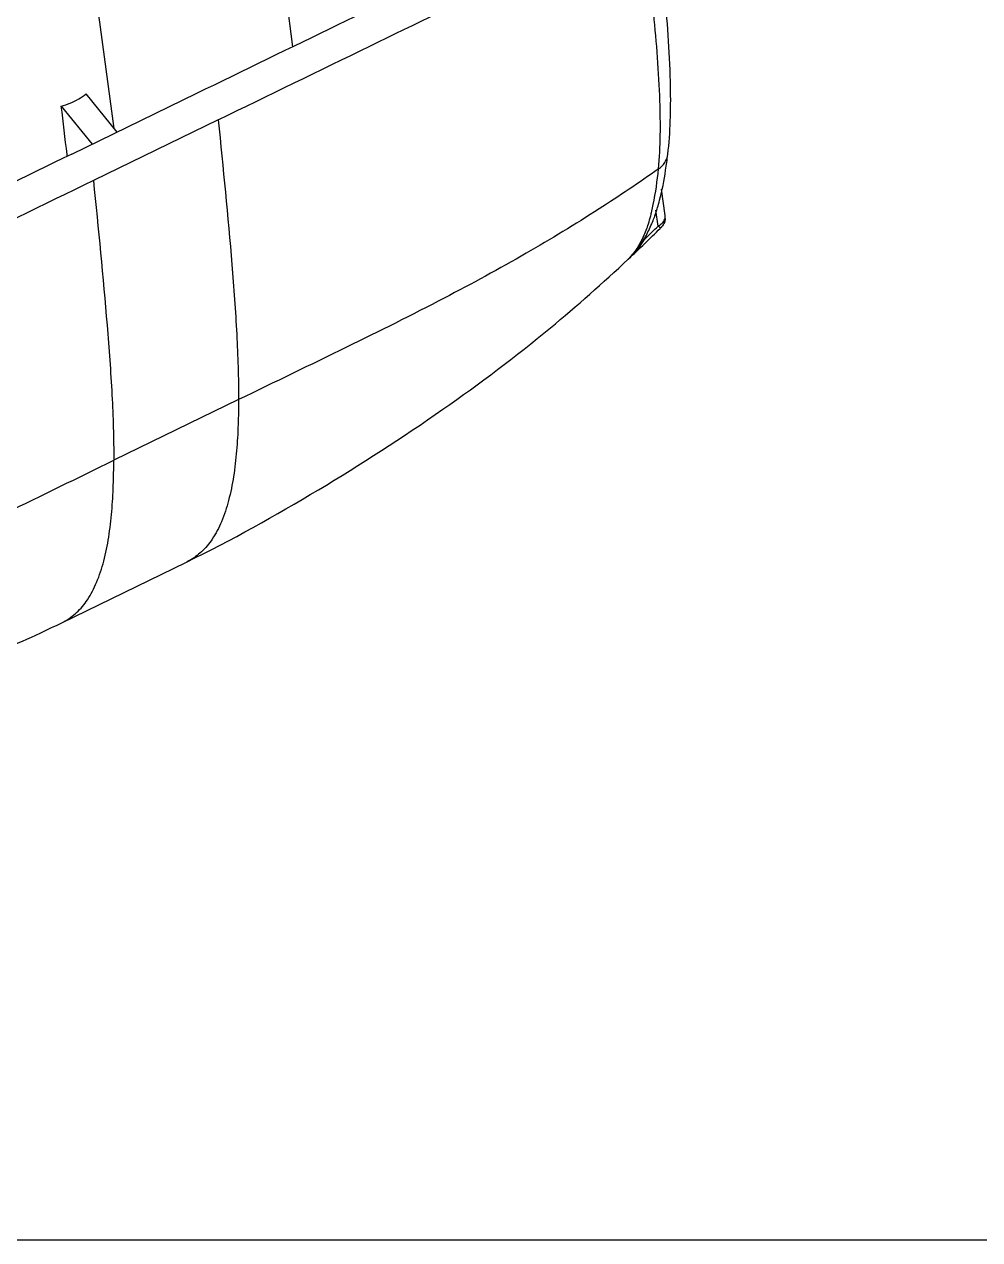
# Model space of a CAD drawing. Header units: inches. Extents: x 157915 to 159347, y -49911 to -48898.
# Drawn here: x 159006.79 to 159025.93, y -49815.81 to -49791.46 of the extents above; entities that cross this region are included whole.
import ezdxf

# ---------------------------------------------------------------- set-up
doc = ezdxf.new("R2010")
doc.units = ezdxf.units.IN
doc.header["$LTSCALE"] = 2
doc.header["$MEASUREMENT"] = 0
doc.layers.get('0').update_dxf_attribs({"linetype": 'CONTINUOUS'})
doc.layers.add('A', color=7, linetype='CONTINUOUS')

msp = doc.modelspace()

# ---------------------------------------------------------------- linework, layer by layer
at = {"color": 7, "linetype": 'Continuous'}
for p, q in [((159011.44, -49786.347), (159012.166, -49791.907)), ((159008.588, -49793.544), (159008.1, -49789.901)), ((159007.742, -49794.058), (159010.243, -49792.841)), ((159008.647, -49793.618), (159008.029, -49792.854)), ((159007.529, -49793.097), (159008.147, -49793.861)), ((159010.674, -49793.373), (159008.173, -49794.589)), ((159019.683, -49794.067), (159019.684, -49794.066)), ((159019.631, -49795.287), (159019.559, -49794.762)), ((159019.488, -49795.503), (159019.444, -49795.181)), ((159019.633, -49795.348), (159019.631, -49795.287)), ((159019.633, -49795.348), (159019.633, -49795.35)), ((159019.548, -49795.532), (159019.559, -49795.52)), ((159019.559, -49795.52), (159019.558, -49795.521)), ((159018.89, -49796.165), (159018.892, -49796.164)), ((159011.082, -49798.98), (159008.581, -49800.196)), ((159007.539, -49803.451), (159010.039, -49802.235))]:
    msp.add_line(p, q, dxfattribs=at)
for points, start_tangent, end_tangent in [([(159010.243, -49792.841), (159013.079, -49791.463), (159015.729, -49790.175), (159018.33, -49788.909)], (0.899307, 0.437318), (0.89923, 0.437477)), ([(159019.684, -49794.067), (159019.739, -49792.718), (159019.628, -49790.873), (159019.417, -49788.884)], (0.11826, 0.992983), (-0.112205, 0.993685)), ([(159010.674, -49793.373), (159013.712, -49791.896), (159016.453, -49790.563), (159019.177, -49789.238)], (0.899307, 0.437318), (0.899307, 0.437318)), ([(159019.497, -49794.357), (159019.526, -49792.996), (159019.402, -49791.253), (159019.177, -49789.238)], (0.096901, 0.995294), (-0.117029, 0.993128)), ([(159007.529, -49793.097), (159007.71, -49793.036), (159007.878, -49792.954), (159008.029, -49792.854)], (0.964782, 0.263052), (0.792159, 0.610315)), ([(159007.646, -49794.069), (159007.529, -49793.097)], (-0.119729, 0.992807), (-0.119791, 0.992799)), ([(159010.674, -49793.373), (159010.948, -49796.273), (159011.045, -49797.67), (159011.082, -49798.98)], (0.099491, -0.995038), (-0.001468, -0.999999)), ([(159007.742, -49794.058), (159004.908, -49795.437), (159002.258, -49796.725), (158999.656, -49797.99)], (-0.899307, -0.437318), (-0.899385, -0.437158)), ([(159007.65, -49794.103), (159007.646, -49794.069)], (-0.119727, 0.992807), (-0.119729, 0.992807)), ([(159019.497, -49794.357), (159019.641, -49794.202), (159019.683, -49794.067)], (0.837624, 0.546247), (0.120528, 0.99271)), ([(159019.641, -49794.383), (159019.684, -49794.066)], (0.150652, 0.988587), (0.115718, 0.993282)), ([(159019.497, -49794.357), (159018.308, -49795.158), (159016.847, -49796.047), (159015.205, -49796.945), (159013.243, -49797.931), (159011.082, -49798.98)], (-0.81728, -0.576241), (-0.899307, -0.437318)), ([(159019.394, -49795.068), (159019.497, -49794.357)], (0.197703, 0.980262), (0.098415, 0.995145)), ([(159019.519, -49794.986), (159019.641, -49794.383)], (0.253571, 0.967317), (0.150652, 0.988587)), ([(159008.173, -49794.589), (159005.134, -49796.067), (159002.394, -49797.4), (158999.669, -49798.725)], (-0.899307, -0.437318), (-0.899307, -0.437318)), ([(159008.173, -49794.589), (159008.447, -49797.49), (159008.544, -49798.887), (159008.581, -49800.196)], (0.099491, -0.995038), (-0.001468, -0.999999)), ([(159019.478, -49795.133), (159019.519, -49794.986)], (0.287911, 0.957657), (0.253571, 0.967317)), ([(159019.342, -49795.294), (159019.364, -49795.205)], (0.251422, 0.967877), (0.227504, 0.973777)), ([(159019.364, -49795.205), (159019.394, -49795.068)], (0.227504, 0.973777), (0.197703, 0.980262)), ([(159019.433, -49795.272), (159019.452, -49795.217)], (0.326369, 0.945243), (0.310362, 0.950619)), ([(159019.452, -49795.217), (159019.478, -49795.133)], (0.310362, 0.950619), (0.287911, 0.957657)), ([(159019.199, -49795.711), (159019.296, -49795.456)], (0.41095, 0.911658), (0.303877, 0.952711)), ([(159019.23, -49795.755), (159019.36, -49795.628), (159019.488, -49795.503)], (0.718525, 0.695501), (0.711537, 0.702648)), ([(159019.237, -49795.714), (159019.361, -49795.46)], (0.491265, 0.87101), (0.388792, 0.921326)), ([(159019.296, -49795.456), (159019.342, -49795.294)], (0.303877, 0.952711), (0.251422, 0.967877)), ([(159019.361, -49795.46), (159019.366, -49795.45)], (0.388792, 0.921326), (0.385052, 0.922895)), ([(159019.366, -49795.45), (159019.411, -49795.335)], (0.385052, 0.922895), (0.346004, 0.938233)), ([(159019.411, -49795.335), (159019.431, -49795.28)], (0.346004, 0.938233), (0.328873, 0.944374)), ([(159019.431, -49795.28), (159019.433, -49795.272)], (0.328873, 0.944374), (0.326369, 0.945243)), ([(159019.488, -49795.502), (159019.572, -49795.442)], (0.899307, 0.437318), (0.700027, 0.714117)), ([(159019.488, -49795.502), (159019.517, -49795.523)], (0.800892, -0.598809), (0.820531, -0.571602)), ([(159019.615, -49795.427), (159019.559, -49795.52)], (-0.352602, -0.935774), (-0.669898, -0.742453)), ([(159019.561, -49795.518), (159019.573, -49795.505), (159019.584, -49795.49), (159019.595, -49795.473), (159019.605, -49795.454), (159019.614, -49795.435), (159019.621, -49795.415), (159019.626, -49795.396), (159019.63, -49795.378)], (0.740077, -0.672522), (0.137966, 0.990437)), ([(159019.572, -49795.442), (159019.623, -49795.365), (159019.625, -49795.358)], (0.700027, 0.714117), (0.296652, 0.954986)), ([(159019.633, -49795.35), (159019.615, -49795.427)], (-0.079126, -0.996865), (-0.352602, -0.935774)), ([(159019.625, -49795.358), (159019.631, -49795.287)], (0.296652, 0.954986), (-0.133113, 0.991101)), ([(159019.63, -49795.378), (159019.632, -49795.359)], (0.137966, 0.990437), (0.110513, 0.993875)), ([(159019.632, -49795.359), (159019.633, -49795.352)], (0.110513, 0.993875), (-0.996481, 0.083823)), ([(159018.892, -49796.164), (159019.199, -49795.711)], (0.72833, 0.685226), (0.41095, 0.911658)), ([(159018.892, -49796.163), (159019.219, -49795.746)], (0.72798, 0.685598), (0.50551, 0.862821)), ([(159019.219, -49795.746), (159019.237, -49795.714)], (0.50551, 0.862821), (0.491265, 0.87101)), ([(159019.222, -49795.85), (159019.532, -49795.548)], (0.720362, 0.693598), (0.711991, 0.702188)), ([(159019.23, -49795.755), (159019.253, -49795.686)], (0.34563, 0.938371), (0.2927, 0.956204)), ([(159019.517, -49795.523), (159019.548, -49795.532)], (0.820531, -0.571602), (0.660639, 0.750703)), ([(159019.532, -49795.548), (159019.548, -49795.532)], (0.711991, 0.702188), (0.711542, 0.702644)), ([(159018.888, -49796.167), (159019.222, -49795.85)], (0.729435, 0.68405), (0.720362, 0.693598)), ([(159018.889, -49796.167), (159018.978, -49796.078), (159019.056, -49795.992), (159019.123, -49795.909), (159019.18, -49795.83)], (0.72921, 0.68429), (0.568429, 0.822732)), ([(159019.18, -49795.83), (159019.23, -49795.755)], (0.568429, 0.822732), (0.524484, 0.85142)), ([(159010.037, -49802.236), (159012.682, -49800.787), (159015.177, -49799.173), (159017.33, -49797.542), (159018.89, -49796.165)], (0.89951, 0.4369), (0.729442, 0.684043)), ([(159011.082, -49798.98), (159011.073, -49799.481), (159011.042, -49800.004), (159010.981, -49800.52), (159010.881, -49801.002), (159010.738, -49801.426), (159010.555, -49801.773), (159010.336, -49802.031), (159010.094, -49802.206), (159010.04, -49802.234)], (-0.002577, -0.999997), (-0.899477, -0.436968)), ([(158999.818, -49803.927), (159001.153, -49803.5), (159002.731, -49802.911), (159004.439, -49802.18), (159006.422, -49801.249), (159008.581, -49800.196)], (0.959133, 0.282957), (0.899307, 0.437318)), ([(159007.538, -49803.451), (159007.593, -49803.422), (159007.835, -49803.247), (159008.054, -49802.989), (159008.237, -49802.642), (159008.38, -49802.218), (159008.479, -49801.736), (159008.541, -49801.22), (159008.572, -49800.697), (159008.581, -49800.196)], (0.899625, 0.436664), (0.002575, 0.999997)), ([(158997.417, -49806.151), (158997.928, -49806.143), (158998.485, -49806.117), (158999.063, -49806.072), (158999.664, -49806.002), (159000.287, -49805.907), (159000.932, -49805.782), (159001.591, -49805.629), (159002.253, -49805.453), (159002.921, -49805.255), (159003.601, -49805.038), (159004.293, -49804.8), (159004.991, -49804.543), (159005.693, -49804.268), (159006.398, -49803.973), (159007.105, -49803.657), (159007.539, -49803.451)], (0.999999, 0.001237), (0.899304, 0.437324))]:
    msp.add_spline(points, degree=3, dxfattribs=dict(at, start_tangent=start_tangent, end_tangent=end_tangent))
at = {"layer": 'A'}
msp.add_line((158871.23, -49815.815), (159028.058, -49815.815), dxfattribs=at)

doc.saveas('drawing.dxf')
